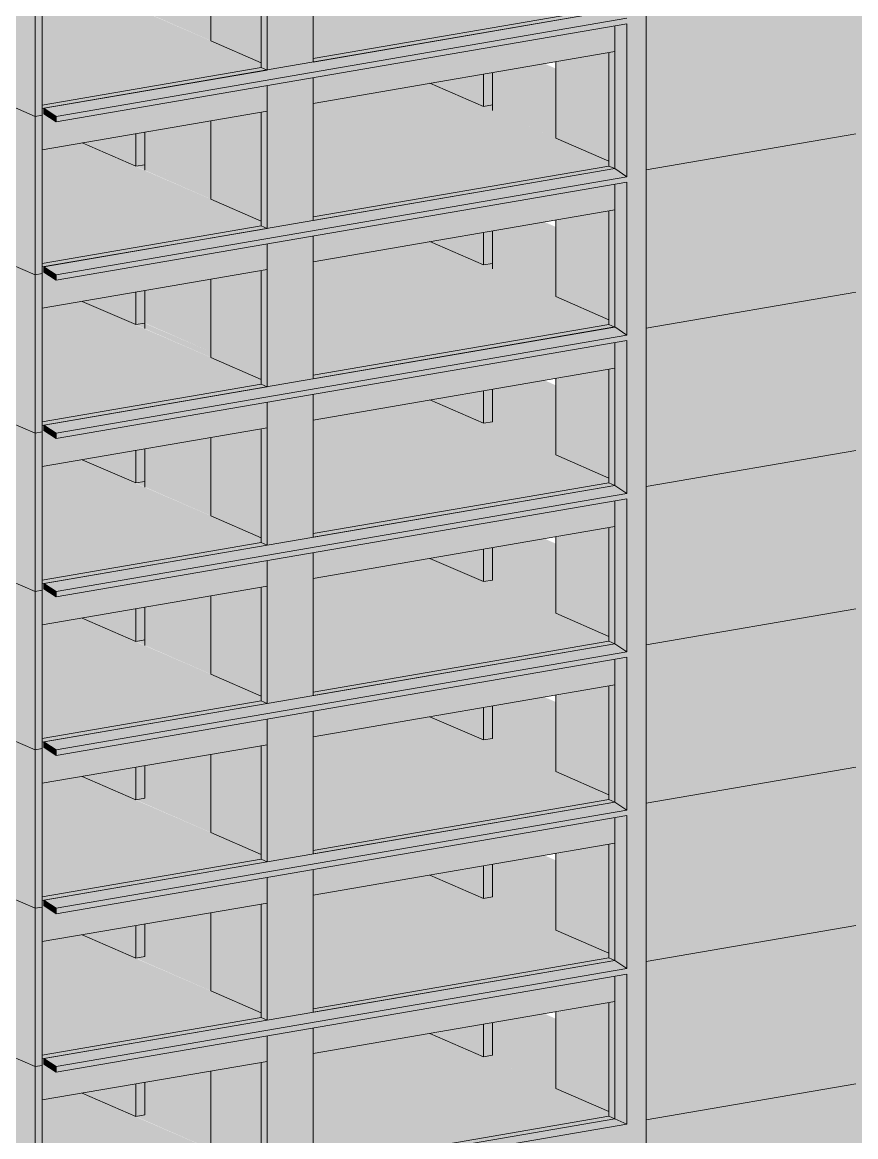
# Model space of a CAD drawing. Header units: centimetres. Extents: x -2102 to 22188, y -1637 to 88376.
# Drawn here: x 17228 to 18686, y 79714 to 81664 of the extents above; entities that cross this region are included whole.
import ezdxf

# ---------------------------------------------------------------- set-up
doc = ezdxf.new("R2010")
doc.units = ezdxf.units.CM
for name, color, linetype, lineweight in [('A-FLOR', 7, 'Continuous', 18), ('S-BEAM', 7, 'Continuous', 18), ('S-COLS', 7, 'Continuous', 18)]:
    doc.layers.add(name, color=color, linetype=linetype, lineweight=lineweight)

msp = doc.modelspace()

# ---------------------------------------------------------------- hatches: boundary and pattern name
at = {"layer": 'A-FLOR', "true_color": 0xbfbfbf}
h = msp.add_hatch(color=9, dxfattribs=at)
h.paths.add_polyline_path([(18161.48, 81470.72), (18161.48, 81582.68), (18141.27, 81591.49), (18050.51, 81575.9), (18050.51, 81519.1), (18117.23, 81490.01)], flags=0)
h.paths.add_polyline_path([(16931.22, 81505.37), (16931.22, 81545.61), (16908.8, 81555.38), (16908.8, 81515.14), (16931.17, 81505.39)], flags=0)
h.paths.add_polyline_path([(16813.7, 81556.61), (16813.7, 81596.85), (16791.34, 81605.4), (16791.34, 81566.36), (16806.64, 81559.68)], flags=0)
h.paths.add_polyline_path([(19459.62, 81673.54), (19459.62, 81817.95), (19272.4, 81785.79), (19272.4, 81755.17), (19438.65, 81682.69)], flags=0)
h.paths.add_polyline_path([(19578.09, 81695.65), (19747.65, 81724.78), (19578.09, 81798.71), (19578.09, 81714.02)], flags=0)
h = msp.add_hatch(color=9, dxfattribs=at)
h.paths.add_polyline_path([(17736.55, 81600.24), (18254.13, 81689.15), (18254.13, 81697.55), (17940.96, 81834.09), (17736.55, 81798.97), (17736.55, 81634.29)], flags=0)
h.paths.add_polyline_path([(17557.82, 81641.31), (17557.82, 81768.27), (17442.37, 81748.44), (17442.37, 81691.65), (17515.45, 81659.79)], flags=0)
for points in [[(17262.88, 81518.88), (17645.99, 81584.69), (17645.99, 81593.09), (17331.55, 81729.4), (17262.88, 81717.61), (17262.88, 81546.28)], [(17557.82, 81631.53), (17557.82, 81641.31), (17442.37, 81691.65), (17442.37, 81681.87), (17551.48, 81634.29)], [(18161.48, 81460.94), (18161.48, 81470.72), (18050.51, 81519.1), (18050.51, 81509.32), (18155.14, 81463.71)], [(17262.88, 81241.87), (17645.99, 81307.68), (17645.99, 81316.09), (17331.55, 81452.4), (17262.88, 81440.6), (17262.88, 81273.46)], [(17557.82, 81354.52), (17557.82, 81364.3), (17442.37, 81414.64), (17442.37, 81404.86), (17551.48, 81357.29)], [(18161.48, 81183.94), (18161.48, 81193.72), (18050.51, 81242.1), (18050.51, 81232.32), (18155.14, 81186.7)], [(17262.88, 80964.87), (17645.99, 81030.68), (17645.99, 81039.08), (17331.55, 81175.39), (17262.88, 81163.6), (17262.88, 81000.64)], [(17557.82, 81077.52), (17557.82, 81087.3), (17442.37, 81137.05), (17442.37, 81127.85), (17551.48, 81080.28)], [(17262.88, 80687.86), (17645.99, 80753.67), (17645.99, 80762.08), (17331.55, 80898.39), (17262.88, 80886.59), (17262.88, 80727.83)], [(17557.82, 80800.51), (17557.82, 80810.29), (17442.37, 80860.63), (17442.37, 80850.85), (17551.48, 80803.28)], [(17262.88, 80410.86), (17645.99, 80476.66), (17645.99, 80485.07), (17331.55, 80621.38), (17262.88, 80609.59), (17262.88, 80455.01)], [(17557.82, 80523.51), (17557.82, 80533.29), (17442.37, 80583.62), (17442.37, 80573.84), (17551.48, 80526.27)], [(18161.48, 80352.92), (18161.48, 80362.7), (18050.51, 80411.08), (18050.51, 80401.3), (18155.14, 80355.68)], [(17262.88, 80133.85), (17645.99, 80199.66), (17645.99, 80208.06), (17331.55, 80344.38), (17262.88, 80332.58), (17262.88, 80178.16)], [(17557.82, 80246.5), (17557.82, 80256.28), (17442.37, 80306.62), (17442.37, 80296.84), (17551.48, 80249.27)], [(18161.48, 80075.91), (18161.48, 80085.69), (18050.51, 80134.08), (18050.51, 80124.29), (18155.14, 80078.68)], [(17262.88, 79856.85), (17645.99, 79922.65), (17645.99, 79931.06), (17331.55, 80067.37), (17262.88, 80055.58), (17262.88, 79901.16)], [(17557.82, 79969.5), (17557.82, 79979.28), (17442.37, 80029.61), (17442.37, 80019.83), (17551.48, 79972.26)], [(18161.48, 79798.91), (18161.48, 79808.69), (18050.51, 79857.07), (18050.51, 79847.29), (18155.14, 79801.67)], [(17262.88, 79579.84), (17645.99, 79645.65), (17645.99, 79654.05), (17331.55, 79790.36), (17262.88, 79778.57), (17262.88, 79584.85)], [(17557.82, 79692.49), (17557.82, 79702.27), (17442.37, 79752.61), (17442.37, 79742.83), (17551.48, 79695.26)]]:
    msp.add_hatch(color=9, dxfattribs=at).paths.add_polyline_path(points, flags=0)
at = {"layer": 'A-FLOR', "true_color": 0x0080ff}
for points in [[(17287.11, 81499.17), (18285.69, 81670.7), (18264.23, 81684.75), (17265.85, 81513.25)], [(17287.11, 81489.48), (18285.69, 81661.01), (18285.69, 81670.7), (17287.11, 81499.17)], [(17287.11, 81489.48), (17287.11, 81499.17), (17265.85, 81513.25), (17265.85, 81503.56), (17272.47, 81499.17)], [(17287.11, 81222.16), (18285.69, 81393.7), (18264.23, 81407.74), (17265.85, 81236.24)], [(17287.11, 81212.47), (18285.69, 81384), (18285.69, 81393.7), (17287.11, 81222.16)], [(17287.11, 81212.47), (17287.11, 81222.16), (17265.85, 81236.24), (17265.85, 81226.55), (17272.47, 81222.16)], [(17287.11, 80945.16), (18285.69, 81116.69), (18264.23, 81130.74), (17265.85, 80959.24)], [(17287.11, 80935.47), (18285.69, 81107), (18285.69, 81116.69), (17287.11, 80945.16)], [(17287.11, 80935.47), (17287.11, 80945.16), (17265.85, 80959.24), (17265.85, 80949.55), (17272.47, 80945.16)], [(17287.11, 80668.15), (18285.69, 80839.68), (18264.23, 80853.73), (17265.85, 80682.23)], [(17287.11, 80658.46), (18285.69, 80829.99), (18285.69, 80839.68), (17287.11, 80668.15)], [(17287.11, 80658.46), (17287.11, 80668.15), (17265.85, 80682.23), (17265.85, 80672.54), (17272.47, 80668.15)], [(17287.11, 80391.15), (18285.69, 80562.68), (18264.23, 80576.73), (17265.85, 80405.23)], [(17287.11, 80381.45), (18285.69, 80552.99), (18285.69, 80562.68), (17287.11, 80391.15)], [(17287.11, 80381.45), (17287.11, 80391.15), (17265.85, 80405.23), (17265.85, 80395.53), (17272.47, 80391.15)], [(17287.11, 80114.14), (18285.69, 80285.67), (18264.23, 80299.72), (17265.85, 80128.22)], [(17287.11, 80104.45), (18285.69, 80275.98), (18285.69, 80285.67), (17287.11, 80114.14)], [(17287.11, 80104.45), (17287.11, 80114.14), (17265.85, 80128.22), (17265.85, 80118.53), (17272.47, 80114.14)], [(17287.11, 79837.14), (18285.69, 80008.67), (18264.23, 80022.71), (17265.85, 79851.22)], [(17287.11, 79827.44), (18285.69, 79998.97), (18285.69, 80008.67), (17287.11, 79837.14)], [(17287.11, 79827.44), (17287.11, 79837.14), (17265.85, 79851.22), (17265.85, 79841.52), (17272.47, 79837.14)]]:
    msp.add_hatch(color=150, dxfattribs=at).paths.add_polyline_path(points, flags=0)
at = {"layer": 'A-FLOR', "true_color": 0xbfbfbf}
h = msp.add_hatch(color=9, dxfattribs=at)
h.paths.add_polyline_path([(17736.55, 81323.24), (18254.13, 81412.15), (18254.13, 81420.55), (17940.96, 81557.08), (17736.55, 81521.97), (17736.55, 81357.29)], flags=0)
h.paths.add_polyline_path([(17557.82, 81364.3), (17557.82, 81491.27), (17442.37, 81471.44), (17442.37, 81414.64), (17515.45, 81382.78)], flags=0)
h = msp.add_hatch(color=9, dxfattribs=at)
h.paths.add_polyline_path([(18161.48, 81193.72), (18161.48, 81305.68), (18141.27, 81314.48), (18050.51, 81298.89), (18050.51, 81242.1), (18117.23, 81213.01)], flags=0)
h.paths.add_polyline_path([(16931.22, 81228.36), (16931.22, 81268.6), (16908.8, 81278.38), (16908.8, 81238.14), (16931.17, 81228.39)], flags=0)
h.paths.add_polyline_path([(16813.7, 81279.6), (16813.7, 81319.84), (16791.34, 81328.39), (16791.34, 81289.35), (16806.64, 81282.68)], flags=0)
h.paths.add_polyline_path([(19459.62, 81396.53), (19459.62, 81540.94), (19222.01, 81500.13), (19429.04, 81409.87)], flags=0)
h.paths.add_polyline_path([(19578.09, 81418.65), (19747.65, 81447.77), (19578.09, 81521.7), (19578.09, 81437.01)], flags=0)
h = msp.add_hatch(color=9, dxfattribs=at)
h.paths.add_polyline_path([(17736.55, 81046.23), (18254.13, 81135.14), (18254.13, 81143.54), (17940.96, 81280.08), (17736.55, 81244.96), (17736.55, 81080.28)], flags=0)
h.paths.add_polyline_path([(17557.82, 81087.3), (17557.82, 81214.26), (17442.37, 81194.43), (17442.37, 81137.63), (17508.49, 81108.81)], flags=0)
h = msp.add_hatch(color=9, dxfattribs=at)
h.paths.add_polyline_path([(18161.48, 80916.71), (18161.48, 81028.67), (18141.27, 81037.48), (18050.51, 81021.89), (18050.51, 80965.09), (18117.23, 80936)], flags=0)
h.paths.add_polyline_path([(16931.22, 80951.36), (16931.22, 80991.6), (16908.8, 81000.64), (16908.8, 80961.13), (16931.17, 80951.38)], flags=0)
h.paths.add_polyline_path([(16813.7, 81002.59), (16813.7, 81042.83), (16791.34, 81051.39), (16791.34, 81012.35), (16806.64, 81005.67)], flags=0)
h.paths.add_polyline_path([(19459.62, 81119.53), (19459.62, 81252.94), (19240.11, 81215.23), (19419.43, 81137.05)], flags=0)
h.paths.add_polyline_path([(19578.09, 81141.64), (19747.65, 81170.77), (19578.09, 81244.69), (19578.09, 81160.01)], flags=0)
h = msp.add_hatch(color=9, dxfattribs=at)
h.paths.add_polyline_path([(17736.55, 80769.23), (18254.13, 80858.13), (18254.13, 80866.53), (17940.96, 81003.07), (17736.55, 80967.96), (17736.55, 80803.28)], flags=0)
h.paths.add_polyline_path([(17557.82, 80810.29), (17557.82, 80937.26), (17442.37, 80917.42), (17442.37, 80860.63), (17515.45, 80828.77)], flags=0)
h = msp.add_hatch(color=9, dxfattribs=at)
h.paths.add_polyline_path([(18161.48, 80639.71), (18161.48, 80751.66), (18141.27, 80760.47), (18050.51, 80744.88), (18050.51, 80688.09), (18117.23, 80658.99)], flags=0)
h.paths.add_polyline_path([(16931.22, 80674.35), (16931.22, 80714.59), (16908.8, 80724.37), (16908.8, 80684.13), (16931.17, 80674.38)], flags=0)
h.paths.add_polyline_path([(16813.7, 80725.59), (16813.7, 80765.83), (16791.34, 80774.38), (16791.34, 80735.34), (16808.57, 80727.83)], flags=0)
h.paths.add_polyline_path([(19459.62, 80842.52), (19459.62, 80975.93), (19272.4, 80943.77), (19272.4, 80924.15), (19413.51, 80862.62)], flags=0)
h.paths.add_polyline_path([(19578.09, 80864.63), (19747.65, 80893.76), (19578.09, 80967.69), (19578.09, 80883)], flags=0)
h = msp.add_hatch(color=9, dxfattribs=at)
h.paths.add_polyline_path([(17736.55, 80492.22), (18254.13, 80581.13), (18254.13, 80589.53), (17940.96, 80726.06), (17736.55, 80690.95), (17736.55, 80526.27)], flags=0)
h.paths.add_polyline_path([(17557.82, 80533.29), (17557.82, 80660.25), (17442.37, 80640.42), (17442.37, 80583.62), (17508.49, 80554.79)], flags=0)
h = msp.add_hatch(color=9, dxfattribs=at)
h.paths.add_polyline_path([(18161.48, 80362.7), (18161.48, 80474.66), (18141.28, 80483.47), (18050.51, 80467.88), (18050.51, 80411.08), (18117.23, 80381.99)], flags=0)
h.paths.add_polyline_path([(16931.22, 80397.35), (16931.22, 80437.59), (16908.8, 80447.36), (16908.8, 80407.12), (16931.17, 80397.37)], flags=0)
h.paths.add_polyline_path([(16813.7, 80448.58), (16813.7, 80488.82), (16791.34, 80497.38), (16791.34, 80458.34), (16810.55, 80449.96)], flags=0)
h.paths.add_polyline_path([(19459.62, 80565.52), (19459.62, 80709.93), (19272.4, 80677.77), (19272.4, 80647.14), (19413.51, 80585.62)], flags=0)
h.paths.add_polyline_path([(19578.09, 80587.63), (19747.65, 80616.76), (19578.09, 80690.68), (19578.09, 80591.42)], flags=0)
h = msp.add_hatch(color=9, dxfattribs=at)
h.paths.add_polyline_path([(18161.48, 80085.69), (18161.48, 80197.65), (18141.27, 80206.46), (18050.51, 80190.87), (18050.51, 80134.08), (18117.23, 80104.98)], flags=0)
h.paths.add_polyline_path([(16931.22, 80120.34), (16931.22, 80160.58), (16908.8, 80170.36), (16908.8, 80130.12), (16931.17, 80120.37)], flags=0)
h.paths.add_polyline_path([(16813.7, 80171.58), (16813.7, 80211.82), (16791.34, 80220.37), (16791.34, 80181.33), (16810.55, 80172.95)], flags=0)
h.paths.add_polyline_path([(19459.62, 80288.51), (19459.62, 80432.92), (19272.4, 80400.76), (19272.4, 80370.14), (19413.51, 80308.61)], flags=0)
h.paths.add_polyline_path([(19578.09, 80310.62), (19747.65, 80339.75), (19578.09, 80413.68), (19578.09, 80318.6)], flags=0)
h = msp.add_hatch(color=9, dxfattribs=at)
h.paths.add_polyline_path([(17736.55, 80215.22), (18254.13, 80304.12), (18254.13, 80312.52), (17940.97, 80449.06), (17736.55, 80413.95), (17736.55, 80249.27)], flags=0)
h.paths.add_polyline_path([(17557.82, 80256.28), (17557.82, 80383.24), (17442.37, 80363.41), (17442.37, 80306.62), (17508.49, 80277.79)], flags=0)
h = msp.add_hatch(color=9, dxfattribs=at)
h.paths.add_polyline_path([(17736.55, 79938.21), (18254.13, 80027.12), (18254.13, 80035.52), (17940.96, 80172.05), (17736.55, 80136.94), (17736.55, 79972.26)], flags=0)
h.paths.add_polyline_path([(17557.82, 79979.28), (17557.82, 80106.24), (17442.37, 80086.41), (17442.37, 80029.61), (17515.45, 79997.75)], flags=0)
h = msp.add_hatch(color=9, dxfattribs=at)
h.paths.add_polyline_path([(18161.48, 79808.69), (18161.48, 79920.65), (18141.27, 79929.46), (18050.51, 79913.86), (18050.51, 79857.07), (18117.23, 79827.98)], flags=0)
h.paths.add_polyline_path([(16931.22, 79843.34), (16931.22, 79883.58), (16908.8, 79893.35), (16908.8, 79853.11), (16931.17, 79843.36)], flags=0)
h.paths.add_polyline_path([(16813.7, 79894.57), (16813.7, 79934.81), (16791.34, 79943.36), (16791.34, 79904.32), (16810.55, 79895.95)], flags=0)
h.paths.add_polyline_path([(19459.62, 80011.51), (19459.62, 80155.92), (19272.4, 80123.76), (19272.4, 80093.13), (19413.51, 80031.61)], flags=0)
h.paths.add_polyline_path([(19578.09, 80033.62), (19747.65, 80062.75), (19578.09, 80136.67), (19578.09, 80045.79)], flags=0)
h = msp.add_hatch(color=9, dxfattribs=at)
h.paths.add_polyline_path([(17736.55, 79661.2), (18254.13, 79750.11), (18254.13, 79758.51), (17940.96, 79895.05), (17736.55, 79859.93), (17736.55, 79695.26)], flags=0)
h.paths.add_polyline_path([(17557.82, 79702.27), (17557.82, 79829.23), (17442.37, 79809.4), (17442.37, 79752.61), (17508.49, 79723.78)], flags=0)
at = {"layer": 'S-BEAM', "true_color": 0xbfbfbf}
for points in [[(17736.55, 81594.11), (18264.16, 81684.78), (18254.13, 81689.15), (17736.55, 81600.24)], [(17736.55, 81521.97), (18264.23, 81612.61), (18264.23, 81657.32), (17736.55, 81566.68), (17736.55, 81531.18)], [(17262.88, 81512.74), (17656.09, 81580.28), (17645.99, 81584.69), (17262.88, 81518.88)], [(17262.88, 81440.6), (17656.09, 81508.15), (17656.09, 81552.86), (17287.11, 81489.48), (17265.85, 81503.56), (17265.85, 81513.25), (17262.88, 81512.74), (17262.88, 81449.81)], [(17736.55, 81317.1), (18264.16, 81407.78), (18254.13, 81412.15), (17736.55, 81323.24)], [(17736.55, 81244.96), (18264.23, 81335.61), (18264.23, 81380.32), (17736.55, 81289.67), (17736.55, 81254.17)], [(17262.88, 81235.73), (17656.09, 81303.28), (17645.99, 81307.68), (17262.88, 81241.87)], [(17262.88, 81163.6), (17656.09, 81231.14), (17656.09, 81275.85), (17287.11, 81212.47), (17265.85, 81226.55), (17265.85, 81236.24), (17262.88, 81235.73), (17262.88, 81172.81)], [(17736.55, 81040.09), (18264.16, 81130.77), (18254.13, 81135.14), (17736.55, 81046.23)], [(17736.55, 80967.96), (18264.23, 81058.6), (18264.23, 81103.31), (17736.55, 81012.67), (17736.55, 80977.16)], [(17262.88, 80958.73), (17656.09, 81026.27), (17645.99, 81030.68), (17262.88, 80964.87)], [(17262.88, 80886.59), (17656.09, 80954.14), (17656.09, 80998.85), (17287.11, 80935.47), (17265.85, 80949.55), (17265.85, 80959.24), (17262.88, 80958.73), (17262.88, 80895.8)], [(18161.48, 80906.93), (18161.48, 80916.71), (18050.51, 80965.09), (18034.42, 80962.33), (18110.08, 80929.34)], [(17736.55, 80763.09), (18264.16, 80853.76), (18254.13, 80858.13), (17736.55, 80769.23)], [(17736.55, 80690.95), (18264.23, 80781.59), (18264.23, 80826.31), (17736.55, 80735.66), (17736.55, 80700.16)], [(17262.88, 80681.72), (17656.09, 80749.27), (17645.99, 80753.67), (17262.88, 80687.86)], [(17262.88, 80609.59), (17656.09, 80677.13), (17656.09, 80721.84), (17287.11, 80658.46), (17265.85, 80672.54), (17265.85, 80682.23), (17262.88, 80681.72), (17262.88, 80618.79)], [(18161.48, 80629.92), (18161.48, 80639.71), (18050.51, 80688.09), (18034.42, 80685.32), (18110.08, 80652.33)], [(17736.55, 80486.08), (18264.16, 80576.76), (18254.13, 80581.13), (17736.55, 80492.22)], [(17736.55, 80413.95), (18264.23, 80504.59), (18264.23, 80549.3), (17736.55, 80458.66), (17736.55, 80423.15)], [(17262.88, 80404.72), (17656.09, 80472.26), (17645.99, 80476.66), (17262.88, 80410.86)], [(17262.88, 80332.58), (17656.09, 80400.12), (17656.09, 80444.83), (17287.11, 80381.45), (17265.85, 80395.53), (17265.85, 80405.23), (17262.88, 80404.72), (17262.88, 80341.79)], [(17736.55, 80209.08), (18264.16, 80299.75), (18254.13, 80304.12), (17736.55, 80215.22)], [(17736.55, 80136.94), (18264.23, 80227.58), (18264.23, 80272.29), (17736.55, 80181.65), (17736.55, 80146.15)], [(17262.88, 80127.71), (17656.09, 80195.26), (17645.99, 80199.66), (17262.88, 80133.85)], [(17262.88, 80055.58), (17656.09, 80123.12), (17656.09, 80167.83), (17287.11, 80104.45), (17265.85, 80118.53), (17265.85, 80128.22), (17262.88, 80127.71), (17262.88, 80064.78)], [(17736.55, 79932.07), (18264.16, 80022.75), (18254.13, 80027.12), (17736.55, 79938.21)], [(17736.55, 79859.93), (18264.23, 79950.58), (18264.23, 79995.29), (17736.55, 79904.64), (17736.55, 79869.14)], [(17262.88, 79850.71), (17656.09, 79918.25), (17645.99, 79922.65), (17262.88, 79856.85)], [(17262.88, 79778.57), (17656.09, 79846.11), (17656.09, 79890.82), (17287.11, 79827.44), (17265.85, 79841.52), (17265.85, 79851.22), (17262.88, 79850.71), (17262.88, 79787.78)], [(17736.55, 79655.07), (18264.23, 79745.71), (18254.13, 79750.11), (17736.55, 79661.2)]]:
    msp.add_hatch(color=9, dxfattribs=at).paths.add_polyline_path(points, flags=0)
at = {"layer": 'S-BEAM', "true_color": 0x0080ff}
for points in [[(17271.44, 79562.25), (18285.69, 79736.47), (18264.23, 79745.71), (17250.18, 79571.52), (17262.88, 79565.98)], [(17271.44, 79490.11), (18285.69, 79664.33), (18285.69, 79736.47), (17271.44, 79562.25), (17271.44, 79500.15)]]:
    msp.add_hatch(color=150, dxfattribs=at).paths.add_polyline_path(points, flags=0)
at = {"layer": 'S-COLS', "true_color": 0x0080ff}
for points in [[(18707.06, 81117.41), (18707.06, 84238.06), (18685.79, 84247.33), (18685.79, 81126.69)], [(18285.69, 79666.26), (18319.14, 79672), (18319.14, 84171.42), (18285.69, 84165.68), (18285.69, 79667.59)], [(18707.06, 80918.8), (18740.11, 80924.72), (18719.05, 80933.78), (18685.79, 80928.07), (18703.57, 80920.32)], [(18707.06, 77799.6), (18707.06, 80918.8), (18685.79, 80928.07), (18685.79, 77808.87), (18688.96, 77807.49)]]:
    msp.add_hatch(color=150, dxfattribs=at).paths.add_polyline_path(points, flags=0)
h = msp.add_hatch(color=150, dxfattribs=at)
h.paths.add_polyline_path([(18285.69, 79736.47), (18285.69, 79998.97), (18264.42, 79995.32), (18264.46, 79745.61), (18283.39, 79737.46)], flags=0)
h.paths.add_polyline_path([(18285.69, 80008.67), (18285.69, 80275.98), (18264.42, 80272.33), (18264.47, 80022.71), (18278.26, 80013.58)], flags=0)
h.paths.add_polyline_path([(18285.69, 80285.67), (18285.69, 80552.99), (18264.42, 80549.33), (18264.47, 80299.72), (18278.26, 80290.59)], flags=0)
h.paths.add_polyline_path([(18285.69, 80562.68), (18285.69, 80829.99), (18264.42, 80826.34), (18264.47, 80576.73), (18285.31, 80562.93)], flags=0)
h.paths.add_polyline_path([(18285.69, 80839.68), (18285.69, 81107), (18264.42, 81103.34), (18264.47, 80853.73), (18278.26, 80844.6)], flags=0)
h.paths.add_polyline_path([(18285.69, 81116.69), (18285.69, 81384), (18264.42, 81380.35), (18264.47, 81130.74), (18285.46, 81116.84)], flags=0)
h.paths.add_polyline_path([(18285.69, 81393.7), (18285.69, 81661.01), (18264.42, 81657.36), (18264.47, 81407.74), (18278.26, 81398.61)], flags=0)
h.paths.add_polyline_path([(18285.69, 81670.7), (18285.69, 81938.01), (18264.42, 81934.36), (18264.47, 81684.75), (18278.26, 81675.62)], flags=0)
h.paths.add_polyline_path([(18285.69, 81947.71), (18285.52, 82214.99), (18264.42, 82211.37), (18264.47, 81961.75), (18285.54, 81947.8)], flags=0)
h.paths.add_polyline_path([(18285.69, 82224.71), (18285.69, 82492.03), (18264.42, 82488.37), (18264.47, 82238.76), (18281.41, 82227.54)], flags=0)
h.paths.add_polyline_path([(18285.69, 82501.72), (18285.69, 82769.03), (18264.42, 82765.38), (18264.47, 82515.77), (18279.41, 82505.88)], flags=0)
h.paths.add_polyline_path([(18285.69, 82778.72), (18285.4, 83045.99), (18264.42, 83042.38), (18264.47, 82792.77), (18278.26, 82783.64)], flags=0)
h.paths.add_polyline_path([(18285.69, 83055.73), (18285.3, 83322.98), (18264.42, 83319.39), (18264.47, 83069.78), (18278.26, 83060.65)], flags=0)
h.paths.add_polyline_path([(18285.69, 83332.74), (18285.1, 83599.95), (18264.42, 83596.4), (18264.89, 83346.5), (18278.26, 83337.65)], flags=0)
h.paths.add_polyline_path([(18285.69, 83609.74), (18285.69, 84093.54), (18264.42, 84089.89), (18264.47, 83623.79), (18278.26, 83614.66)], flags=0)
at = {"layer": 'S-COLS', "true_color": 0xc0c0c0}
for points in [[(17250.18, 81499.02), (17250.18, 81776.02), (16931.22, 81915.08), (16931.22, 81638.08), (17141.78, 81546.28)], [(17656.09, 81580.28), (17736.55, 81594.11), (17736.55, 81843.69), (17656.09, 81829.86), (17656.09, 81581.55)], [(17250.18, 81499.02), (17262.88, 81501.2), (17262.88, 81778.2), (17250.18, 81776.02), (17250.18, 81504.53)], [(17645.99, 81593.09), (17645.99, 81783.42), (17557.82, 81768.27), (17557.82, 81631.53), (17573.92, 81624.51)], [(17656.09, 81580.28), (17656.09, 81785.15), (17645.99, 81783.42), (17645.99, 81584.69), (17653.19, 81581.55)], [(17250.18, 81222.01), (17250.18, 81499.02), (16931.22, 81638.08), (16931.22, 81361.07), (17132.17, 81273.46)], [(18254.13, 81420.55), (18254.13, 81610.88), (18161.48, 81594.11), (18161.48, 81460.94)], [(18264.23, 81407.74), (18264.23, 81416.15), (18264.23, 81612.61), (18254.13, 81610.88), (18254.13, 81412.15), (18264.16, 81407.78)], [(17656.09, 81303.28), (17736.55, 81317.1), (17736.55, 81566.68), (17656.09, 81552.86), (17656.09, 81304.54)], [(18034.42, 81516.34), (18034.42, 81573.13), (17942.39, 81556.46), (17965.75, 81546.28)], [(18034.42, 81516.34), (18050.51, 81519.1), (18050.51, 81575.9), (18034.42, 81571.97), (18034.42, 81519.1)], [(17645.99, 81316.09), (17645.99, 81506.41), (17557.82, 81491.27), (17557.82, 81354.52), (17573.92, 81347.51)], [(17656.09, 81303.28), (17656.09, 81508.15), (17645.99, 81506.41), (17645.99, 81307.68), (17653.19, 81304.54)], [(17250.18, 81222.01), (17262.88, 81224.19), (17262.88, 81501.2), (17250.18, 81499.02), (17250.18, 81227.52)], [(17426.28, 81411.88), (17426.28, 81468.67), (17333.33, 81452.4), (17422.83, 81413.38)], [(17250.18, 80945), (17250.18, 81222.01), (16931.22, 81361.07), (16931.22, 81084.06), (17122.56, 81000.64)], [(18254.13, 81143.54), (18254.13, 81333.87), (18161.48, 81317.1), (18161.48, 81183.94)], [(18264.23, 81130.74), (18264.23, 81139.15), (18264.23, 81335.61), (18254.13, 81333.87), (18254.13, 81135.14), (18264.16, 81130.77)], [(18034.42, 81239.33), (18034.42, 81296.13), (17942.39, 81279.46), (17956.14, 81273.46)], [(17656.09, 81026.27), (17736.55, 81040.09), (17736.55, 81289.67), (17656.09, 81275.85), (17656.09, 81027.54)], [(17250.18, 80945), (17262.88, 80947.19), (17262.88, 81224.19), (17250.18, 81222.01), (17250.18, 80950.52)], [(17645.99, 81039.08), (17645.99, 81229.41), (17557.82, 81214.26), (17557.82, 81077.52), (17573.92, 81070.5)], [(17656.09, 81026.27), (17656.09, 81231.14), (17645.99, 81228.6), (17645.99, 81030.68), (17653.19, 81027.54)], [(17426.28, 81134.87), (17426.28, 81191.67), (17333.33, 81175.39), (17421.27, 81137.05)], [(17250.18, 80668), (17250.18, 80945), (16931.22, 81084.06), (16931.22, 80807.06), (17112.95, 80727.83)], [(18254.13, 80866.53), (18254.13, 81056.86), (18161.48, 81040.09), (18161.48, 80906.93)], [(18264.23, 80853.73), (18264.23, 80864.24), (18264.23, 81058.6), (18254.13, 81056.86), (18254.13, 80858.13), (18264.16, 80853.76)], [(18034.42, 80962.33), (18034.42, 81019.12), (17942.39, 81002.45), (18021.5, 80967.96)], [(17656.09, 80749.27), (17736.55, 80763.09), (17736.55, 81012.67), (17656.09, 80998.85), (17656.09, 80750.53)], [(17250.18, 80668), (17262.88, 80670.18), (17262.88, 80947.19), (17250.18, 80945), (17250.18, 80673.51)], [(17645.99, 80762.08), (17645.99, 80952.4), (17557.82, 80937.26), (17557.82, 80800.51), (17573.92, 80793.5)], [(17656.09, 80749.27), (17656.09, 80954.14), (17645.99, 80951.59), (17645.99, 80753.67), (17653.19, 80750.53)], [(17426.28, 80857.86), (17426.28, 80914.66), (17333.33, 80898.39), (17422.83, 80859.37)], [(17250.18, 80390.99), (17250.18, 80668), (16931.22, 80807.06), (16931.22, 80530.05), (17107.44, 80453.23)], [(18254.13, 80589.53), (18254.13, 80779.86), (18161.48, 80763.09), (18161.48, 80629.92), (18249.79, 80591.42)], [(18264.23, 80576.73), (18264.23, 80591.42), (18264.23, 80781.59), (18254.13, 80779.86), (18254.13, 80581.13), (18264.16, 80576.76)], [(18034.42, 80685.32), (18050.51, 80688.09), (18050.51, 80744.88), (18034.42, 80740.95), (18034.42, 80688.09)], [(17656.09, 80472.26), (17736.55, 80486.08), (17736.55, 80735.66), (17656.09, 80721.84), (17656.09, 80473.52)], [(18034.42, 80685.32), (18034.42, 80742.12), (17942.39, 80725.44), (18021.5, 80690.95)], [(17250.18, 80390.99), (17262.88, 80393.18), (17262.88, 80670.18), (17250.18, 80668), (17250.18, 80396.5)], [(17645.99, 80485.07), (17645.99, 80675.39), (17557.82, 80660.25), (17557.82, 80523.51), (17573.92, 80516.49)], [(17656.09, 80472.26), (17656.09, 80677.13), (17645.99, 80674.58), (17645.99, 80476.66), (17653.19, 80473.52)], [(17426.28, 80580.86), (17426.28, 80637.65), (17333.33, 80621.38), (17422.83, 80582.36)], [(17250.18, 80113.99), (17250.18, 80390.99), (16931.22, 80530.05), (16931.22, 80253.05), (17107.44, 80176.22)], [(18254.13, 80312.52), (18254.13, 80502.85), (18161.48, 80486.08), (18161.48, 80352.92), (18240.19, 80318.6)], [(18264.23, 80299.72), (18264.23, 80318.6), (18264.23, 80504.59), (18254.13, 80502.85), (18254.13, 80304.12), (18264.16, 80299.75)], [(17656.09, 80195.26), (17736.55, 80209.08), (17736.55, 80458.66), (17656.09, 80444.83), (17656.09, 80196.52)], [(18034.42, 80408.32), (18034.42, 80465.11), (17942.39, 80448.44), (18021.51, 80413.95)], [(18034.42, 80408.32), (18050.51, 80411.08), (18050.51, 80467.88), (18034.42, 80463.94), (18034.42, 80411.08)], [(17645.99, 80208.06), (17645.99, 80398.39), (17557.82, 80383.24), (17557.82, 80246.5), (17573.92, 80239.49)], [(17656.09, 80195.26), (17656.09, 80400.12), (17645.99, 80397.58), (17645.99, 80199.66), (17653.19, 80196.52)], [(17250.18, 80113.99), (17262.88, 80116.17), (17262.88, 80393.18), (17250.18, 80390.99), (17250.18, 80119.5)], [(17426.28, 80303.85), (17426.28, 80360.65), (17333.33, 80344.38), (17422.83, 80305.36)], [(17250.18, 79836.98), (17250.18, 80113.99), (16931.22, 80253.05), (16931.22, 79976.04), (17107.44, 79899.21)], [(18254.13, 80035.52), (18254.13, 80225.85), (18161.48, 80209.08), (18161.48, 80075.91), (18230.58, 80045.79)], [(18264.23, 80022.71), (18264.23, 80045.79), (18264.23, 80227.58), (18254.13, 80225.85), (18254.13, 80027.12), (18264.16, 80022.75)], [(17656.09, 79918.25), (17736.55, 79932.07), (17736.55, 80181.65), (17656.09, 80167.83), (17656.09, 79919.51)], [(18034.42, 80131.31), (18034.42, 80188.11), (17942.39, 80171.43), (18021.5, 80136.94)], [(17645.99, 79931.06), (17645.99, 80121.38), (17557.82, 80106.24), (17557.82, 79969.5), (17573.92, 79962.48)], [(17656.09, 79918.25), (17656.09, 80123.12), (17645.99, 80120.57), (17645.99, 79922.65), (17653.19, 79919.51)], [(17250.18, 79836.98), (17262.88, 79839.16), (17262.88, 80116.17), (17250.18, 80113.99), (17250.18, 79842.49)], [(17426.28, 80026.85), (17426.28, 80083.64), (17333.33, 80067.37), (17422.83, 80028.35)], [(18319.14, 79743.6), (18685.79, 79807.42), (18685.79, 80083.59), (18319.14, 80020.6), (18319.14, 79745.71)], [(17250.17, 79559.98), (17250.18, 79836.98), (16931.22, 79976.04), (16931.22, 79699.04), (17244.97, 79562.25)], [(18254.13, 79758.51), (18254.13, 79948.84), (18161.48, 79932.07), (18161.48, 79798.91), (18220.97, 79772.97)], [(18264.23, 79745.71), (18264.23, 79950.58), (18254.13, 79948.84), (18254.13, 79750.11), (18261.34, 79746.97)], [(18034.42, 79854.3), (18034.42, 79911.1), (17942.39, 79894.43), (18021.5, 79859.93)], [(17656.09, 79641.24), (17736.55, 79655.07), (17736.55, 79904.64), (17656.09, 79890.82), (17656.09, 79642.51)], [(17250.18, 79571.52), (17262.88, 79573.7), (17262.88, 79839.16), (17250.18, 79836.98), (17250.18, 79573.7)], [(17645.99, 79654.05), (17645.99, 79844.38), (17557.82, 79829.23), (17557.82, 79692.49), (17643.66, 79655.07)], [(17656.09, 79641.24), (17656.09, 79846.11), (17645.99, 79843.57), (17645.99, 79645.65), (17653.19, 79642.51)], [(17426.28, 79749.84), (17426.28, 79806.64), (17333.33, 79790.36), (17422.83, 79751.35)], [(18319.14, 79466.59), (18685.79, 79530.42), (18685.79, 79806.58), (18319.14, 79743.6), (18319.14, 79672), (18285.69, 79666.26), (18285.69, 79664.33), (18264.23, 79660.65), (18264.42, 79470.66), (18297.88, 79476.41), (18319.14, 79467.13)]]:
    msp.add_hatch(color=9, dxfattribs=at).paths.add_polyline_path(points, flags=0)
h = msp.add_hatch(color=9, dxfattribs=at)
h.paths.add_polyline_path([(18319.14, 81405.63), (18685.79, 81469.46), (18685.79, 81745.62), (18319.14, 81682.64), (18319.14, 81407.74)], flags=0)
h.paths.add_polyline_path([(18264.23, 81407.74), (18264.42, 81407.78), (18264.23, 81407.78)], flags=0)
h = msp.add_hatch(color=9, dxfattribs=at)
h.paths.add_polyline_path([(17426.28, 81411.88), (17442.37, 81414.64), (17442.37, 81471.44), (17426.28, 81468.67), (17426.28, 81413.6)], flags=0)
h.paths.add_polyline_path([(17442.37, 81681.87), (17442.37, 81691.65), (17426.28, 81688.88), (17440.49, 81682.69)], flags=0)
h = msp.add_hatch(color=9, dxfattribs=at)
h.paths.add_polyline_path([(18034.42, 81239.33), (18050.51, 81242.1), (18050.51, 81298.89), (18034.42, 81294.96), (18034.42, 81242.1)], flags=0)
h.paths.add_polyline_path([(18050.51, 81509.32), (18050.51, 81519.1), (18034.42, 81516.34)], flags=0)
h = msp.add_hatch(color=9, dxfattribs=at)
h.paths.add_polyline_path([(18319.14, 81128.63), (18685.79, 81192.45), (18685.79, 81468.61), (18319.14, 81405.63), (18319.14, 81130.74)], flags=0)
h.paths.add_polyline_path([(18264.23, 81130.74), (18264.42, 81130.77), (18264.23, 81130.77)], flags=0)
h = msp.add_hatch(color=9, dxfattribs=at)
h.paths.add_polyline_path([(17426.28, 81134.87), (17442.37, 81137.63), (17442.37, 81194.43), (17426.28, 81191.67), (17426.28, 81136.67)], flags=0)
h.paths.add_polyline_path([(17442.37, 81404.86), (17442.37, 81414.64), (17426.28, 81411.88), (17435.68, 81407.78)], flags=0)
h = msp.add_hatch(color=9, dxfattribs=at)
h.paths.add_polyline_path([(18034.42, 80962.33), (18050.51, 80965.09), (18050.51, 81021.89), (18034.42, 81017.96), (18034.42, 80965.09)], flags=0)
h.paths.add_polyline_path([(18050.51, 81232.32), (18050.51, 81242.1), (18034.42, 81239.33)], flags=0)
h = msp.add_hatch(color=9, dxfattribs=at)
h.paths.add_polyline_path([(18319.14, 80851.62), (18685.79, 80915.45), (18685.79, 80928.07), (18719.05, 80933.82), (18719.05, 81119.47), (18707.06, 81117.41), (18685.79, 81126.69), (18685.79, 81191.61), (18319.14, 81128.63), (18319.14, 80853.73)], flags=0)
h.paths.add_polyline_path([(18264.23, 80853.73), (18264.42, 80853.76), (18264.23, 80853.76)], flags=0)
h = msp.add_hatch(color=9, dxfattribs=at)
h.paths.add_polyline_path([(17426.28, 80857.86), (17442.37, 80860.63), (17442.37, 80917.42), (17426.28, 80914.66), (17426.28, 80859.59)], flags=0)
h.paths.add_polyline_path([(17442.37, 81127.85), (17442.37, 81137.63), (17426.28, 81134.87), (17435.68, 81130.77)], flags=0)
h = msp.add_hatch(color=9, dxfattribs=at)
h.paths.add_polyline_path([(18319.14, 80574.62), (18685.79, 80638.44), (18685.79, 80914.6), (18319.14, 80851.62), (18319.14, 80576.73)], flags=0)
h.paths.add_polyline_path([(18264.23, 80576.73), (18264.42, 80576.76), (18264.23, 80576.76)], flags=0)
h = msp.add_hatch(color=9, dxfattribs=at)
h.paths.add_polyline_path([(17426.28, 80580.86), (17442.37, 80583.62), (17442.37, 80640.42), (17426.28, 80637.65), (17426.28, 80582.59)], flags=0)
h.paths.add_polyline_path([(17442.37, 80850.85), (17442.37, 80860.63), (17426.28, 80857.86), (17437.67, 80852.9)], flags=0)
h = msp.add_hatch(color=9, dxfattribs=at)
h.paths.add_polyline_path([(18319.14, 80297.61), (18685.79, 80361.44), (18685.79, 80637.6), (18319.14, 80574.62), (18319.14, 80299.72)], flags=0)
h.paths.add_polyline_path([(18264.23, 80299.72), (18264.42, 80299.75), (18264.23, 80299.75)], flags=0)
h = msp.add_hatch(color=9, dxfattribs=at)
h.paths.add_polyline_path([(17426.28, 80303.85), (17442.37, 80306.62), (17442.37, 80363.41), (17426.28, 80360.65), (17426.28, 80305.58)], flags=0)
h.paths.add_polyline_path([(17442.37, 80573.84), (17442.37, 80583.62), (17426.28, 80580.86), (17437.67, 80575.89)], flags=0)
h = msp.add_hatch(color=9, dxfattribs=at)
h.paths.add_polyline_path([(18034.42, 80131.31), (18050.51, 80134.08), (18050.51, 80190.87), (18034.42, 80186.94), (18034.42, 80134.08)], flags=0)
h.paths.add_polyline_path([(18050.51, 80401.3), (18050.51, 80411.08), (18034.42, 80408.32)], flags=0)
h = msp.add_hatch(color=9, dxfattribs=at)
h.paths.add_polyline_path([(18319.14, 80020.6), (18685.79, 80084.43), (18685.79, 80360.59), (18319.14, 80297.61), (18319.14, 80022.71)], flags=0)
h.paths.add_polyline_path([(18264.23, 80022.71), (18264.42, 80022.75), (18264.23, 80022.75)], flags=0)
h = msp.add_hatch(color=9, dxfattribs=at)
h.paths.add_polyline_path([(17426.28, 80026.85), (17442.37, 80029.61), (17442.37, 80086.41), (17426.28, 80083.64), (17426.28, 80028.58)], flags=0)
h.paths.add_polyline_path([(17442.37, 80296.84), (17442.37, 80306.62), (17426.28, 80303.85), (17437.67, 80298.89)], flags=0)
h = msp.add_hatch(color=9, dxfattribs=at)
h.paths.add_polyline_path([(18034.42, 79854.3), (18050.51, 79857.07), (18050.51, 79913.86), (18034.42, 79911.1), (18034.42, 79857.07)], flags=0)
h.paths.add_polyline_path([(18050.51, 80124.29), (18050.51, 80134.08), (18034.42, 80131.31)], flags=0)
h = msp.add_hatch(color=9, dxfattribs=at)
h.paths.add_polyline_path([(17426.28, 79749.84), (17442.37, 79752.61), (17442.37, 79809.4), (17426.28, 79806.64), (17426.28, 79751.57)], flags=0)
h.paths.add_polyline_path([(17442.37, 80019.83), (17442.37, 80029.61), (17426.28, 80026.85), (17437.67, 80021.88)], flags=0)
h = msp.add_hatch(color=9, dxfattribs=at)
h.paths.add_polyline_path([(18034.42, 79577.3), (18050.51, 79580.06), (18050.51, 79623.93), (18034.42, 79621.17), (18034.42, 79580.06)], flags=0)
h.paths.add_polyline_path([(18050.51, 79847.29), (18050.51, 79857.07), (18034.42, 79854.3)], flags=0)
h = msp.add_hatch(color=9, dxfattribs=at)
h.paths.add_polyline_path([(17426.28, 79472.84), (17442.37, 79475.6), (17442.37, 79519.47), (17426.28, 79516.71), (17426.28, 79474.56)], flags=0)
h.paths.add_polyline_path([(17442.37, 79742.83), (17442.37, 79752.61), (17426.28, 79749.84), (17437.67, 79744.87)], flags=0)

# ---------------------------------------------------------------- linework, layer by layer
at = {"layer": 'A-FLOR', "lineweight": 9}
for p, q in [((18264.42, 81684.78), (17265.85, 81513.25)), ((17287.11, 81499.17), (18285.69, 81670.7)), ((18285.69, 81661.01), (17287.11, 81489.48)), ((17645.99, 81593.09), (17557.82, 81631.53)), ((18034.42, 81516.34), (17940.96, 81557.08)), ((17265.85, 81513.25), (17287.11, 81499.17)), ((17265.85, 81513.25), (17265.85, 81503.56)), ((17287.11, 81489.48), (17265.85, 81503.56)), ((17287.11, 81489.48), (17287.11, 81499.17)), ((17426.28, 81411.88), (17332.83, 81452.62)), ((18254.13, 81420.55), (18161.48, 81460.94)), ((18264.42, 81407.78), (17265.85, 81236.24)), ((18285.69, 81393.7), (18264.42, 81407.78)), ((17287.11, 81222.16), (18285.69, 81393.7)), ((18285.69, 81384), (17287.11, 81212.47)), ((17645.99, 81316.09), (17557.82, 81354.52)), ((18034.42, 81239.33), (17940.96, 81280.08)), ((17265.85, 81236.24), (17287.11, 81222.16)), ((17265.85, 81236.24), (17265.85, 81226.55)), ((17287.11, 81212.47), (17265.85, 81226.55)), ((17287.11, 81212.47), (17287.11, 81222.16)), ((17426.28, 81134.87), (17332.83, 81175.61)), ((18254.13, 81143.54), (18161.48, 81183.94)), ((18264.42, 81130.77), (17265.85, 80959.24)), ((17287.11, 80945.16), (18285.69, 81116.69)), ((18285.69, 81116.69), (18264.42, 81130.77)), ((18285.69, 81107), (17287.11, 80935.47)), ((17645.99, 81039.08), (17557.82, 81077.52)), ((18034.42, 80962.33), (17940.96, 81003.07)), ((17265.85, 80959.24), (17287.11, 80945.16)), ((17265.85, 80959.24), (17265.85, 80949.55)), ((17287.11, 80935.47), (17265.85, 80949.55)), ((17287.11, 80935.47), (17287.11, 80945.16)), ((18254.13, 80866.53), (18161.48, 80906.93)), ((17426.28, 80857.86), (17332.83, 80898.61)), ((18264.42, 80853.76), (17265.85, 80682.23)), ((18285.69, 80839.68), (18264.42, 80853.76)), ((17287.11, 80668.15), (18285.69, 80839.68)), ((18285.69, 80829.99), (17287.11, 80658.46)), ((17645.99, 80762.08), (17557.82, 80800.51)), ((18034.42, 80685.32), (17940.96, 80726.06)), ((17265.85, 80682.23), (17287.11, 80668.15)), ((17265.85, 80682.23), (17265.85, 80672.54)), ((17287.11, 80658.46), (17265.85, 80672.54)), ((17287.11, 80658.46), (17287.11, 80668.15)), ((18254.13, 80589.53), (18161.48, 80629.92)), ((17426.28, 80580.86), (17332.83, 80621.6)), ((18264.42, 80576.76), (17265.85, 80405.23)), ((18285.69, 80562.68), (18264.42, 80576.76)), ((17287.11, 80391.15), (18285.69, 80562.68)), ((18285.69, 80552.99), (17287.11, 80381.45)), ((17645.99, 80485.07), (17557.82, 80523.51)), ((17265.85, 80405.23), (17287.11, 80391.15)), ((17265.85, 80405.23), (17265.85, 80395.53)), ((17287.11, 80381.45), (17265.85, 80395.53)), ((17287.11, 80381.45), (17287.11, 80391.15)), ((18264.42, 80299.75), (17265.85, 80128.22)), ((18285.69, 80285.67), (18264.42, 80299.75)), ((17287.11, 80114.14), (18285.69, 80285.67)), ((18285.69, 80275.98), (17287.11, 80104.45)), ((17645.99, 80208.06), (17557.82, 80246.5)), ((17265.85, 80128.22), (17287.11, 80114.14)), ((17265.85, 80128.22), (17265.85, 80118.53)), ((17287.11, 80104.45), (17265.85, 80118.53)), ((17287.11, 80104.45), (17287.11, 80114.14)), ((18264.42, 80022.75), (17265.85, 79851.22)), ((17287.11, 79837.14), (18285.69, 80008.67)), ((18285.69, 80008.67), (18264.42, 80022.75)), ((18285.69, 79998.97), (17287.11, 79827.44)), ((17645.99, 79931.06), (17557.82, 79969.5)), ((17265.85, 79851.22), (17287.11, 79837.14)), ((17265.85, 79851.22), (17265.85, 79841.52)), ((17287.11, 79827.44), (17265.85, 79841.52)), ((17287.11, 79827.44), (17287.11, 79837.14))]:
    msp.add_line(p, q, dxfattribs=at)
at = {"layer": 'S-BEAM', "lineweight": 9}
for p, q in [((18254.13, 81689.15), (17736.55, 81600.24)), ((17736.55, 81594.11), (18264.23, 81684.75)), ((18264.23, 81612.61), (18264.23, 81657.32)), ((18264.23, 81612.61), (17736.55, 81521.97)), ((17645.99, 81584.69), (17262.88, 81518.88)), ((17656.09, 81580.28), (17645.99, 81584.69)), ((17262.88, 81512.74), (17656.09, 81580.28)), ((17736.55, 81521.97), (17736.55, 81566.68)), ((17656.09, 81508.15), (17656.09, 81552.86)), ((17262.88, 81512.74), (17262.88, 81440.6)), ((17656.09, 81508.15), (17262.88, 81440.6)), ((18254.13, 81412.15), (17736.55, 81323.24)), ((17736.55, 81317.1), (18264.23, 81407.74)), ((18264.23, 81407.74), (18254.13, 81412.15)), ((18264.23, 81335.61), (18264.23, 81380.32)), ((18264.23, 81335.61), (17736.55, 81244.96)), ((17645.99, 81307.68), (17262.88, 81241.87)), ((17262.88, 81235.73), (17656.09, 81303.28)), ((17656.09, 81303.28), (17645.99, 81307.68)), ((17656.09, 81231.14), (17656.09, 81275.85)), ((17736.55, 81244.96), (17736.55, 81289.67)), ((17262.88, 81235.73), (17262.88, 81163.6)), ((17656.09, 81231.14), (17262.88, 81163.6)), ((18254.13, 81135.14), (17736.55, 81046.23)), ((18264.23, 81130.74), (18254.13, 81135.14)), ((17736.55, 81040.09), (18264.23, 81130.74)), ((18264.23, 81058.6), (18264.23, 81103.31)), ((18264.23, 81058.6), (17736.55, 80967.96)), ((17645.99, 81030.68), (17262.88, 80964.87)), ((17262.88, 80958.73), (17656.09, 81026.27)), ((17656.09, 81026.27), (17645.99, 81030.68)), ((17656.09, 80954.14), (17656.09, 80998.85)), ((17736.55, 80967.96), (17736.55, 81012.67)), ((18050.51, 80965.09), (18034.42, 80962.33)), ((17262.88, 80958.73), (17262.88, 80886.59)), ((17656.09, 80954.14), (17262.88, 80886.59)), ((18254.13, 80858.13), (17736.55, 80769.23)), ((17736.55, 80763.09), (18264.23, 80853.73)), ((18264.23, 80853.73), (18254.13, 80858.13)), ((18264.23, 80781.59), (18264.23, 80826.31)), ((18264.23, 80781.59), (17736.55, 80690.95)), ((17645.99, 80753.67), (17262.88, 80687.86)), ((17262.88, 80681.72), (17656.09, 80749.27)), ((17656.09, 80749.27), (17645.99, 80753.67)), ((17736.55, 80690.95), (17736.55, 80735.66)), ((17656.09, 80677.13), (17656.09, 80721.84)), ((18050.51, 80688.09), (18034.42, 80685.32)), ((17262.88, 80681.72), (17262.88, 80609.59)), ((17656.09, 80677.13), (17262.88, 80609.59)), ((18254.13, 80581.13), (17736.55, 80492.22)), ((17736.55, 80486.08), (18264.23, 80576.73)), ((18264.23, 80576.73), (18254.13, 80581.13)), ((18264.23, 80504.59), (18264.23, 80549.3)), ((18264.23, 80504.59), (17736.55, 80413.95)), ((17645.99, 80476.66), (17262.88, 80410.86)), ((17262.88, 80404.72), (17656.09, 80472.26)), ((17656.09, 80472.26), (17645.99, 80476.66)), ((17736.55, 80413.95), (17736.55, 80458.66)), ((17656.09, 80400.12), (17656.09, 80444.83)), ((17262.88, 80404.72), (17262.88, 80332.58)), ((17656.09, 80400.12), (17262.88, 80332.58)), ((18254.13, 80304.12), (17736.55, 80215.22)), ((17736.55, 80209.08), (18264.23, 80299.72)), ((18264.23, 80299.72), (18254.13, 80304.12)), ((18264.23, 80227.58), (17736.55, 80136.94)), ((17645.99, 80199.66), (17262.88, 80133.85)), ((17656.09, 80195.26), (17645.99, 80199.66)), ((17262.88, 80127.71), (17656.09, 80195.26)), ((17736.55, 80136.94), (17736.55, 80181.65)), ((17656.09, 80123.12), (17656.09, 80167.83)), ((17262.88, 80127.71), (17262.88, 80055.58)), ((17656.09, 80123.12), (17262.88, 80055.58)), ((18254.13, 80027.12), (17736.55, 79938.21)), ((18264.23, 80022.71), (18254.13, 80027.12)), ((17736.55, 79932.07), (18264.23, 80022.71)), ((18264.23, 79950.58), (17736.55, 79859.93)), ((17645.99, 79922.65), (17262.88, 79856.85)), ((17262.88, 79850.71), (17656.09, 79918.25)), ((17656.09, 79918.25), (17645.99, 79922.65)), ((17656.09, 79846.11), (17656.09, 79890.82)), ((17736.55, 79859.93), (17736.55, 79904.64)), ((17262.88, 79850.71), (17262.88, 79778.57)), ((17656.09, 79846.11), (17262.88, 79778.57)), ((17271.44, 79562.25), (18285.69, 79736.47)), ((18254.13, 79750.11), (17736.55, 79661.2)), ((18264.23, 79745.71), (17736.55, 79655.07)), ((17736.55, 79655.07), (18264.23, 79745.71)), ((18264.23, 79745.71), (18254.13, 79750.11)), ((18264.42, 79745.74), (18264.23, 79745.71)), ((18285.69, 79736.47), (18264.42, 79745.74))]:
    msp.add_line(p, q, dxfattribs=at)
at = {"layer": 'S-COLS', "lineweight": 9}
for p, q in [((18319.14, 84171.42), (18319.14, 79672)), ((17736.55, 81594.11), (17736.55, 81843.69)), ((17656.09, 81829.86), (17656.09, 81580.28)), ((17262.88, 81778.2), (17262.88, 81501.2)), ((17645.99, 81783.42), (17645.99, 81584.69)), ((17250.18, 81499.02), (17250.18, 81776.02)), ((17557.82, 81768.27), (17557.82, 81631.53)), ((18285.69, 81393.7), (18285.69, 81661.01)), ((18264.23, 81657.32), (18264.23, 81612.61)), ((18264.42, 81407.78), (18264.42, 81657.36)), ((17250.18, 81499.02), (16931.22, 81638.08)), ((17250.18, 81499.02), (16931.22, 81638.08)), ((17645.99, 81593.09), (17557.82, 81631.53)), ((17645.99, 81593.09), (17557.82, 81631.53)), ((18254.13, 81610.88), (18254.13, 81412.15)), ((18264.23, 81612.61), (18264.23, 81407.74)), ((18161.48, 81594.96), (18161.48, 81460.94)), ((17736.55, 81317.1), (17736.55, 81566.68)), ((18034.42, 81516.34), (18034.42, 81573.13)), ((18050.51, 81575.9), (18050.51, 81519.1)), ((17656.09, 81552.86), (17656.09, 81303.28)), ((18034.42, 81516.34), (17940.96, 81557.08)), ((18034.42, 81516.34), (17940.96, 81557.08)), ((17645.99, 81506.41), (17645.99, 81307.68)), ((18050.51, 81519.1), (18034.42, 81516.34)), ((18050.51, 81519.1), (18034.42, 81516.34)), ((18050.51, 81519.1), (18050.51, 81509.32)), ((17262.88, 81501.2), (17250.18, 81499.02)), ((17262.88, 81501.2), (17250.18, 81499.02)), ((17250.18, 81222.01), (17250.18, 81499.02)), ((17262.88, 81501.2), (17262.88, 81224.19)), ((17557.82, 81491.27), (17557.82, 81354.52)), ((17426.28, 81411.88), (17426.28, 81468.67)), ((17442.37, 81471.44), (17442.37, 81414.64)), ((18685.79, 81468.61), (18319.14, 81405.63)), ((18685.79, 81468.61), (18319.14, 81405.63)), ((17426.28, 81411.88), (17332.83, 81452.62)), ((17426.28, 81411.88), (17332.83, 81452.62)), ((18254.13, 81420.55), (18161.48, 81460.94)), ((18254.13, 81420.55), (18161.48, 81460.94)), ((17442.37, 81414.64), (17426.28, 81411.88)), ((17442.37, 81414.64), (17426.28, 81411.88)), ((17442.37, 81414.64), (17442.37, 81404.86)), ((18264.23, 81380.32), (18264.23, 81335.61)), ((18264.42, 81130.77), (18264.42, 81380.35)), ((18285.69, 81116.69), (18285.69, 81384)), ((17250.18, 81222.01), (16931.22, 81361.07)), ((17250.18, 81222.01), (16931.22, 81361.07)), ((17645.99, 81316.09), (17557.82, 81354.52)), ((17645.99, 81316.09), (17557.82, 81354.52)), ((18254.13, 81333.87), (18254.13, 81135.14)), ((18264.23, 81335.61), (18264.23, 81130.74)), ((18161.48, 81317.95), (18161.48, 81183.94)), ((18034.42, 81239.33), (18034.42, 81296.13)), ((18050.51, 81298.89), (18050.51, 81242.1)), ((17656.09, 81275.85), (17656.09, 81026.27)), ((17736.55, 81040.09), (17736.55, 81289.67)), ((18034.42, 81239.33), (17940.96, 81280.08)), ((18034.42, 81239.33), (17940.96, 81280.08)), ((18050.51, 81242.1), (18034.42, 81239.33)), ((18050.51, 81242.1), (18034.42, 81239.33)), ((18050.51, 81242.1), (18050.51, 81232.32)), ((17262.88, 81224.19), (17250.18, 81222.01)), ((17262.88, 81224.19), (17250.18, 81222.01)), ((17250.18, 80945), (17250.18, 81222.01)), ((17262.88, 81224.19), (17262.88, 80947.19)), ((17557.82, 81214.26), (17557.82, 81077.52)), ((17645.99, 81229.41), (17645.99, 81030.68)), ((17442.37, 81194.43), (17442.37, 81137.63)), ((17426.28, 81134.87), (17332.83, 81175.61)), ((17426.28, 81134.87), (17332.83, 81175.61)), ((17426.28, 81134.87), (17426.28, 81191.67)), ((18254.13, 81143.54), (18161.48, 81183.94)), ((18254.13, 81143.54), (18161.48, 81183.94)), ((18685.79, 81191.61), (18319.14, 81128.63)), ((18685.79, 81191.61), (18319.14, 81128.63)), ((17442.37, 81137.63), (17426.28, 81134.87)), ((17442.37, 81137.63), (17426.28, 81134.87)), ((17442.37, 81137.63), (17442.37, 81127.85)), ((18264.23, 81103.31), (18264.23, 81058.6)), ((18264.42, 80853.76), (18264.42, 81103.34)), ((18285.69, 80839.68), (18285.69, 81107)), ((17250.18, 80945), (16931.22, 81084.06)), ((17250.18, 80945), (16931.22, 81084.06)), ((17645.99, 81039.08), (17557.82, 81077.52)), ((17645.99, 81039.08), (17557.82, 81077.52)), ((18254.13, 81056.86), (18254.13, 80858.13)), ((18264.23, 81058.6), (18264.23, 80853.73)), ((18161.48, 81040.95), (18161.48, 80906.93)), ((18034.42, 80962.33), (18034.42, 81019.12)), ((18050.51, 81021.89), (18050.51, 80965.09)), ((17656.09, 80998.85), (17656.09, 80749.27)), ((17736.55, 80763.09), (17736.55, 81012.67)), ((18034.42, 80962.33), (17940.96, 81003.07)), ((18034.42, 80962.33), (17940.96, 81003.07)), ((18050.51, 80965.09), (18034.42, 80962.33)), ((18050.51, 80965.09), (18034.42, 80962.33)), ((17262.88, 80947.19), (17250.18, 80945)), ((17262.88, 80947.19), (17250.18, 80945)), ((17250.18, 80668), (17250.18, 80945)), ((17262.88, 80947.19), (17262.88, 80670.18)), ((17645.99, 80952.4), (17645.99, 80753.67)), ((17557.82, 80937.26), (17557.82, 80800.51)), ((17426.28, 80857.86), (17426.28, 80914.66)), ((17442.37, 80917.42), (17442.37, 80860.63)), ((18254.13, 80866.53), (18161.48, 80906.93)), ((18254.13, 80866.53), (18161.48, 80906.93)), ((18685.79, 80914.6), (18319.14, 80851.62)), ((18685.79, 80914.6), (18319.14, 80851.62)), ((17426.28, 80857.86), (17332.83, 80898.61)), ((17426.28, 80857.86), (17332.83, 80898.61)), ((17442.37, 80860.63), (17426.28, 80857.86)), ((17442.37, 80860.63), (17426.28, 80857.86)), ((17442.37, 80860.63), (17442.37, 80850.85)), ((18264.23, 80826.31), (18264.23, 80781.59)), ((18264.42, 80576.76), (18264.42, 80826.34)), ((18285.69, 80562.68), (18285.69, 80829.99)), ((17250.18, 80668), (16931.22, 80807.06)), ((17250.18, 80668), (16931.22, 80807.06)), ((17645.99, 80762.08), (17557.82, 80800.51)), ((17645.99, 80762.08), (17557.82, 80800.51)), ((18254.13, 80779.86), (18254.13, 80581.13)), ((18264.23, 80781.59), (18264.23, 80576.73)), ((18050.51, 80744.88), (18050.51, 80688.09)), ((18161.48, 80763.94), (18161.48, 80629.92)), ((17736.55, 80486.08), (17736.55, 80735.66)), ((18034.42, 80685.32), (17940.96, 80726.06)), ((18034.42, 80685.32), (17940.96, 80726.06)), ((18034.42, 80685.32), (18034.42, 80742.12)), ((17656.09, 80721.84), (17656.09, 80472.26)), ((18050.51, 80688.09), (18034.42, 80685.32)), ((18050.51, 80688.09), (18034.42, 80685.32)), ((17262.88, 80670.18), (17250.18, 80668)), ((17262.88, 80670.18), (17250.18, 80668)), ((17250.18, 80390.99), (17250.18, 80668)), ((17262.88, 80670.18), (17262.88, 80393.18)), ((17645.99, 80675.39), (17645.99, 80476.66)), ((17557.82, 80660.25), (17557.82, 80523.51)), ((17426.28, 80580.86), (17426.28, 80637.65)), ((17442.37, 80640.42), (17442.37, 80583.62)), ((18254.13, 80589.53), (18161.48, 80629.92)), ((18254.13, 80589.53), (18161.48, 80629.92)), ((18685.79, 80637.6), (18319.14, 80574.62)), ((18685.79, 80637.6), (18319.14, 80574.62)), ((17426.28, 80580.86), (17332.83, 80621.6)), ((17426.28, 80580.86), (17332.83, 80621.6)), ((17442.37, 80583.62), (17426.28, 80580.86)), ((17442.37, 80583.62), (17426.28, 80580.86)), ((17442.37, 80583.62), (17442.37, 80573.84)), ((18285.69, 80285.67), (18285.69, 80552.99)), ((18264.23, 80549.3), (18264.23, 80504.59)), ((18264.42, 80299.75), (18264.42, 80549.33)), ((17250.18, 80390.99), (16931.22, 80530.05)), ((17250.18, 80390.99), (16931.22, 80530.05)), ((17645.99, 80485.07), (17557.82, 80523.51)), ((17645.99, 80485.07), (17557.82, 80523.51)), ((18254.13, 80502.85), (18254.13, 80304.12)), ((18264.23, 80504.59), (18264.23, 80299.72)), ((18161.48, 80486.94), (18161.48, 80352.92)), ((17736.55, 80209.08), (17736.55, 80458.66)), ((18034.42, 80408.32), (18034.42, 80465.11)), ((18050.51, 80467.88), (18050.51, 80411.08)), ((17656.09, 80444.83), (17656.09, 80195.26)), ((18034.42, 80408.32), (17940.97, 80449.06)), ((17645.99, 80398.39), (17645.99, 80199.66)), ((18050.51, 80411.08), (18034.42, 80408.32)), ((17262.88, 80393.18), (17250.18, 80390.99)), ((17262.88, 80393.18), (17250.18, 80390.99)), ((17250.18, 80113.99), (17250.18, 80390.99)), ((17262.88, 80393.18), (17262.88, 80116.17)), ((17557.82, 80383.24), (17557.82, 80246.5)), ((17426.28, 80303.85), (17426.28, 80360.65)), ((17442.37, 80363.41), (17442.37, 80306.62)), ((18685.79, 80360.59), (18319.14, 80297.61)), ((18685.79, 80360.59), (18319.14, 80297.61)), ((17426.28, 80303.85), (17332.83, 80344.6)), ((18254.13, 80312.52), (18161.48, 80352.92)), ((17442.37, 80306.62), (17426.28, 80303.85)), ((18264.42, 80022.75), (18264.42, 80272.33)), ((18285.69, 80008.67), (18285.69, 80275.98)), ((17250.18, 80113.99), (16931.22, 80253.05)), ((17250.18, 80113.99), (16931.22, 80253.05)), ((17645.99, 80208.06), (17557.82, 80246.5)), ((17645.99, 80208.06), (17557.82, 80246.5)), ((18254.13, 80225.85), (18254.13, 80027.12)), ((18264.23, 80227.58), (18264.23, 80022.71)), ((18161.48, 80209.93), (18161.48, 80075.91)), ((17736.55, 79932.07), (17736.55, 80181.65)), ((18034.42, 80131.31), (18034.42, 80188.11)), ((18050.51, 80190.87), (18050.51, 80134.08)), ((17656.09, 80167.83), (17656.09, 79918.25)), ((18034.42, 80131.31), (17940.96, 80172.05)), ((17645.99, 80121.38), (17645.99, 79922.65)), ((18050.51, 80134.08), (18034.42, 80131.31)), ((17262.88, 80116.17), (17250.18, 80113.99)), ((17262.88, 80116.17), (17250.18, 80113.99)), ((17250.18, 79836.98), (17250.18, 80113.99)), ((17262.88, 80116.17), (17262.88, 79839.16)), ((17557.82, 80106.24), (17557.82, 79969.5)), ((17426.28, 80026.85), (17426.28, 80083.64)), ((17442.37, 80086.41), (17442.37, 80029.61)), ((18685.79, 80083.59), (18319.14, 80020.6)), ((18685.79, 80083.59), (18319.14, 80020.6)), ((17426.28, 80026.85), (17332.83, 80067.59)), ((18254.13, 80035.52), (18161.48, 80075.91)), ((17442.37, 80029.61), (17426.28, 80026.85)), ((18264.42, 79745.74), (18264.42, 79995.32)), ((18285.69, 79736.47), (18285.69, 79998.97)), ((17250.18, 79836.98), (16931.22, 79976.04)), ((17250.18, 79836.98), (16931.22, 79976.04)), ((17645.99, 79931.06), (17557.82, 79969.5)), ((17645.99, 79931.06), (17557.82, 79969.5)), ((18254.13, 79948.84), (18254.13, 79750.11)), ((18264.23, 79950.58), (18264.23, 79745.71)), ((18161.48, 79932.93), (18161.48, 79798.91)), ((18034.42, 79854.3), (18034.42, 79911.1)), ((18050.51, 79913.86), (18050.51, 79857.07)), ((17656.09, 79890.82), (17656.09, 79641.24)), ((17736.55, 79655.07), (17736.55, 79904.64)), ((18034.42, 79854.3), (17940.96, 79895.05)), ((18050.51, 79857.07), (18034.42, 79854.3)), ((17262.88, 79839.16), (17250.18, 79836.98)), ((17262.88, 79839.16), (17250.18, 79836.98)), ((17250.18, 79571.52), (17250.18, 79836.98)), ((17262.88, 79839.16), (17262.88, 79573.7)), ((17557.82, 79829.23), (17557.82, 79692.49)), ((17645.99, 79844.38), (17645.99, 79645.65)), ((17442.37, 79809.4), (17442.37, 79752.61)), ((17426.28, 79749.84), (17332.83, 79790.58)), ((17426.28, 79749.84), (17426.28, 79806.64)), ((18254.13, 79758.51), (18161.48, 79798.91)), ((18685.79, 79806.58), (18319.14, 79743.6)), ((18685.79, 79806.58), (18319.14, 79743.6)), ((17442.37, 79752.61), (17426.28, 79749.84))]:
    msp.add_line(p, q, dxfattribs=at)

doc.saveas('drawing.dxf')
